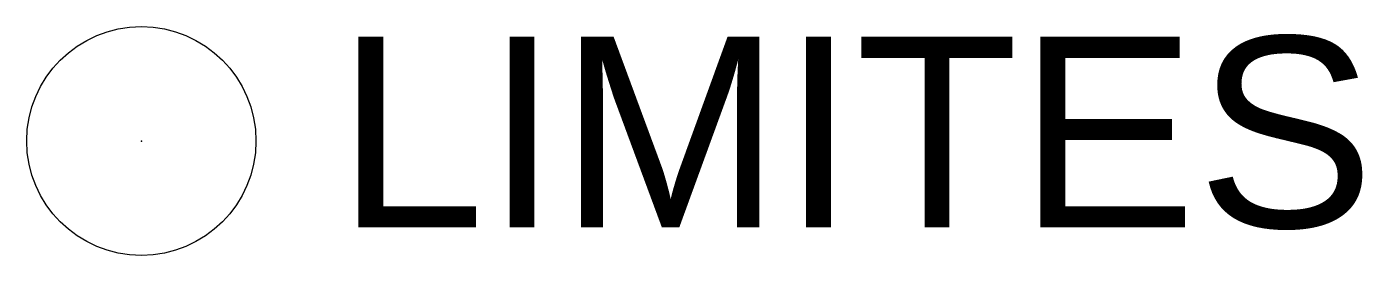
# Model space of a CAD drawing. Header units: metres. Extents: x -0.6 to 6.39, y -0.6 to 0.6.
import ezdxf

# ---------------------------------------------------------------- set-up
doc = ezdxf.new("R2010")
doc.units = ezdxf.units.M
doc.header["$MEASUREMENT"] = 0
doc.header["$PDSIZE"] = 1
doc.layers.add('BLOCO_JLISP_LIMITE', color=7, linetype='Continuous')
doc.styles.get("Standard").update_dxf_attribs({"font": 'arial.ttf'})

# ---------------------------------------------------------------- blocks, each defined once
blk = doc.blocks.new('MARCO_GEO')
blk.add_circle((0, 0), 0.6)
blk.add_point((0, 0))
blk.add_attdef('LIMITES', (-2.2925, 1.1355), '', height=1)

msp = doc.modelspace()

# ---------------------------------------------------------------- block references
at = {"layer": 'BLOCO_JLISP_LIMITE'}
msp.add_blockref('MARCO_GEO', (0, 0), dxfattribs=at)

# ---------------------------------------------------------------- texts
msp.add_attdef('LIMITES', (1.0211, -0.4531), '', height=1, dxfattribs=at)

doc.saveas('drawing.dxf')
